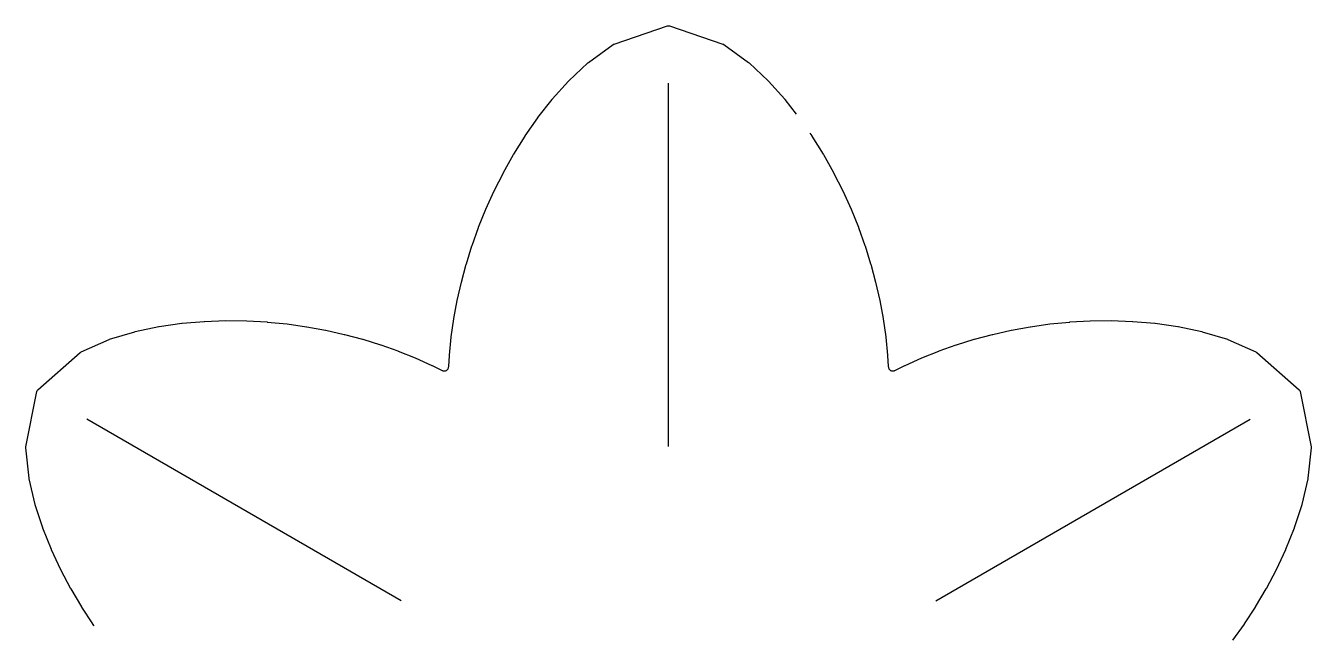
# Model space of a CAD drawing. Header units: millimetres. Extents: x 0 to 300, y 0 to 300.
# Drawn here: x 49.3 to 84.7, y 82.3 to 99.08 of the extents above; entities that cross this region are included whole.
import ezdxf

# ---------------------------------------------------------------- set-up
doc = ezdxf.new("R2010")
doc.units = ezdxf.units.MM
doc.layers.add('CUT', color=1, linetype='CONTINUOUS')
doc.layers.add('SCORE', color=7, linetype='CONTINUOUS')

msp = doc.modelspace()

# ---------------------------------------------------------------- linework, layer by layer
at = {"layer": 'CUT', "color": 1}
for points in [[(51.1822, 82.5628), (51.1504, 82.6072), (51.1471, 82.612), (50.8419, 83.0785), (50.8387, 83.0836), (50.5475, 83.5744), (50.5444, 83.58), (50.269, 84.0978), (50.2659, 84.104), (50.0086, 84.6529), (50.0055, 84.66), (49.7701, 85.2463), (49.767, 85.255), (49.5602, 85.8898), (49.5571, 85.901), (49.3919, 86.6061), (49.3891, 86.6226), (49.2984, 87.4572), (49.2975, 87.4718), (49.2997, 87.4863), (49.6053, 89.0114), (49.6123, 89.0388), (49.6325, 89.0586), (50.8005, 90.0858), (50.812, 90.0949), (50.8251, 90.1015), (51.5932, 90.4402), (51.6089, 90.446), (52.3021, 90.6555), (52.3134, 90.6584), (52.9665, 90.7967), (52.9756, 90.7983), (53.601, 90.8877), (53.6088, 90.8886), (54.2127, 90.9402), (54.2196, 90.9406), (54.8058, 90.9609), (54.8122, 90.961), (55.3828, 90.9543), (55.3889, 90.9541), (55.9455, 90.923), (55.9513, 90.9226), (56.495, 90.8691), (56.5007, 90.8685), (57.0322, 90.7939), (57.0378, 90.793), (57.5577, 90.6984), (57.5632, 90.6973), (58.072, 90.5834), (58.0774, 90.5821), (58.5753, 90.4494), (58.5806, 90.4479), (59.0679, 90.2967), (59.0731, 90.295), (59.5499, 90.1258), (59.5551, 90.1238), (60.0216, 89.9368), (60.0267, 89.9346), (60.4829, 89.7298), (60.488, 89.7274), (60.7646, 89.5895), (60.7776, 89.5838), (60.7893, 89.58), (60.8013, 89.5773), (60.8136, 89.5759), (60.8259, 89.5757), (60.8381, 89.5766), (60.8503, 89.5788), (60.8621, 89.5822), (60.8736, 89.5867), (60.8845, 89.5923), (60.8949, 89.599), (60.9045, 89.6067), (60.9133, 89.6152), (60.9213, 89.6246), (60.9283, 89.6348), (60.9342, 89.6456), (60.9391, 89.6569), (60.9428, 89.6686), (60.9454, 89.6806), (60.9469, 89.6947), (60.9658, 90.0033), (60.9663, 90.0089), (61.017, 90.5064), (61.0177, 90.5119), (61.0889, 91.0094), (61.0898, 91.0149), (61.1817, 91.5124), (61.1828, 91.5178), (61.2956, 92.0154), (61.2969, 92.0207), (61.4309, 92.5183), (61.4325, 92.5236), (61.5882, 93.0212), (61.59, 93.0265), (61.768, 93.5241), (61.77, 93.5293), (61.9713, 94.0269), (61.9735, 94.0321), (62.1991, 94.5298), (62.2016, 94.535), (62.453, 95.0326), (62.4559, 95.0379), (62.7354, 95.5355), (62.7386, 95.541), (63.0493, 96.0384), (63.0532, 96.0442), (63.3998, 96.5414), (63.4045, 96.5477), (63.7946, 97.0447), (63.8005, 97.0517), (64.2469, 97.5482), (64.255, 97.5565), (64.783, 98.0521), (64.7959, 98.0628), (65.4733, 98.5586), (65.4856, 98.5667), (65.4992, 98.5721), (66.9728, 99.07), (67, 99.0775), (67.0272, 99.07), (68.5008, 98.5721), (68.5144, 98.5667), (68.5267, 98.5586), (69.2041, 98.0628), (69.217, 98.0521), (69.745, 97.5565), (69.7531, 97.5482), (70.1995, 97.0517), (70.2054, 97.0447), (70.5194, 96.6447)], [(70.8969, 96.1158), (70.9468, 96.0442), (70.9507, 96.0384), (71.2614, 95.541), (71.2646, 95.5355), (71.5441, 95.0379), (71.547, 95.0326), (71.7984, 94.535), (71.8009, 94.5298), (72.0265, 94.0321), (72.0287, 94.0269), (72.23, 93.5293), (72.232, 93.5241), (72.41, 93.0265), (72.4118, 93.0212), (72.5675, 92.5236), (72.5691, 92.5183), (72.7031, 92.0207), (72.7044, 92.0154), (72.8172, 91.5178), (72.8183, 91.5124), (72.9102, 91.0149), (72.9111, 91.0094), (72.9823, 90.5119), (72.983, 90.5064), (73.0337, 90.0089), (73.0342, 90.0033), (73.0531, 89.6947), (73.0546, 89.6806), (73.0572, 89.6686), (73.0609, 89.6569), (73.0658, 89.6456), (73.0717, 89.6348), (73.0787, 89.6246), (73.0867, 89.6152), (73.0955, 89.6067), (73.1051, 89.599), (73.1155, 89.5923), (73.1264, 89.5867), (73.1379, 89.5822), (73.1497, 89.5788), (73.1619, 89.5766), (73.1741, 89.5757), (73.1864, 89.5759), (73.1987, 89.5773), (73.2107, 89.58), (73.2224, 89.5838), (73.2354, 89.5895), (73.512, 89.7274), (73.5171, 89.7298), (73.9733, 89.9346), (73.9784, 89.9368), (74.4449, 90.1238), (74.4501, 90.1258), (74.9269, 90.295), (74.9321, 90.2967), (75.4194, 90.4479), (75.4247, 90.4494), (75.9226, 90.5821), (75.928, 90.5834), (76.4368, 90.6973), (76.4423, 90.6984), (76.9622, 90.793), (76.9678, 90.7939), (77.4993, 90.8685), (77.505, 90.8691), (78.0487, 90.9226), (78.0545, 90.923), (78.6111, 90.9541), (78.6172, 90.9543), (79.1878, 90.961), (79.1942, 90.9609), (79.7804, 90.9406), (79.7873, 90.9402), (80.3912, 90.8886), (80.399, 90.8877), (81.0244, 90.7983), (81.0335, 90.7967), (81.6866, 90.6584), (81.6979, 90.6555), (82.3911, 90.446), (82.4068, 90.4402), (83.1749, 90.1015), (83.188, 90.0949), (83.1995, 90.0858), (84.3675, 89.0586), (84.3877, 89.0388), (84.3947, 89.0114), (84.7003, 87.4863), (84.7025, 87.4718), (84.7016, 87.4572), (84.6109, 86.6226), (84.6081, 86.6061), (84.4429, 85.901), (84.4398, 85.8898), (84.233, 85.255), (84.2299, 85.2463), (83.9945, 84.66), (83.9914, 84.6529), (83.7341, 84.104), (83.731, 84.0978), (83.4556, 83.58), (83.4525, 83.5744), (83.1613, 83.0836), (83.1581, 83.0785), (82.8529, 82.612), (82.8496, 82.6072), (82.5315, 82.163)]]:
    msp.add_lwpolyline(points, dxfattribs=at)
at = {"layer": 'SCORE', "color": 7}
for points in [[(67, 87.5), (67, 97.5)], [(59.6388, 83.25), (50.9785, 88.25)], [(74.3612, 83.25), (83.0215, 88.25)]]:
    msp.add_lwpolyline(points, dxfattribs=at)

doc.saveas('drawing.dxf')
